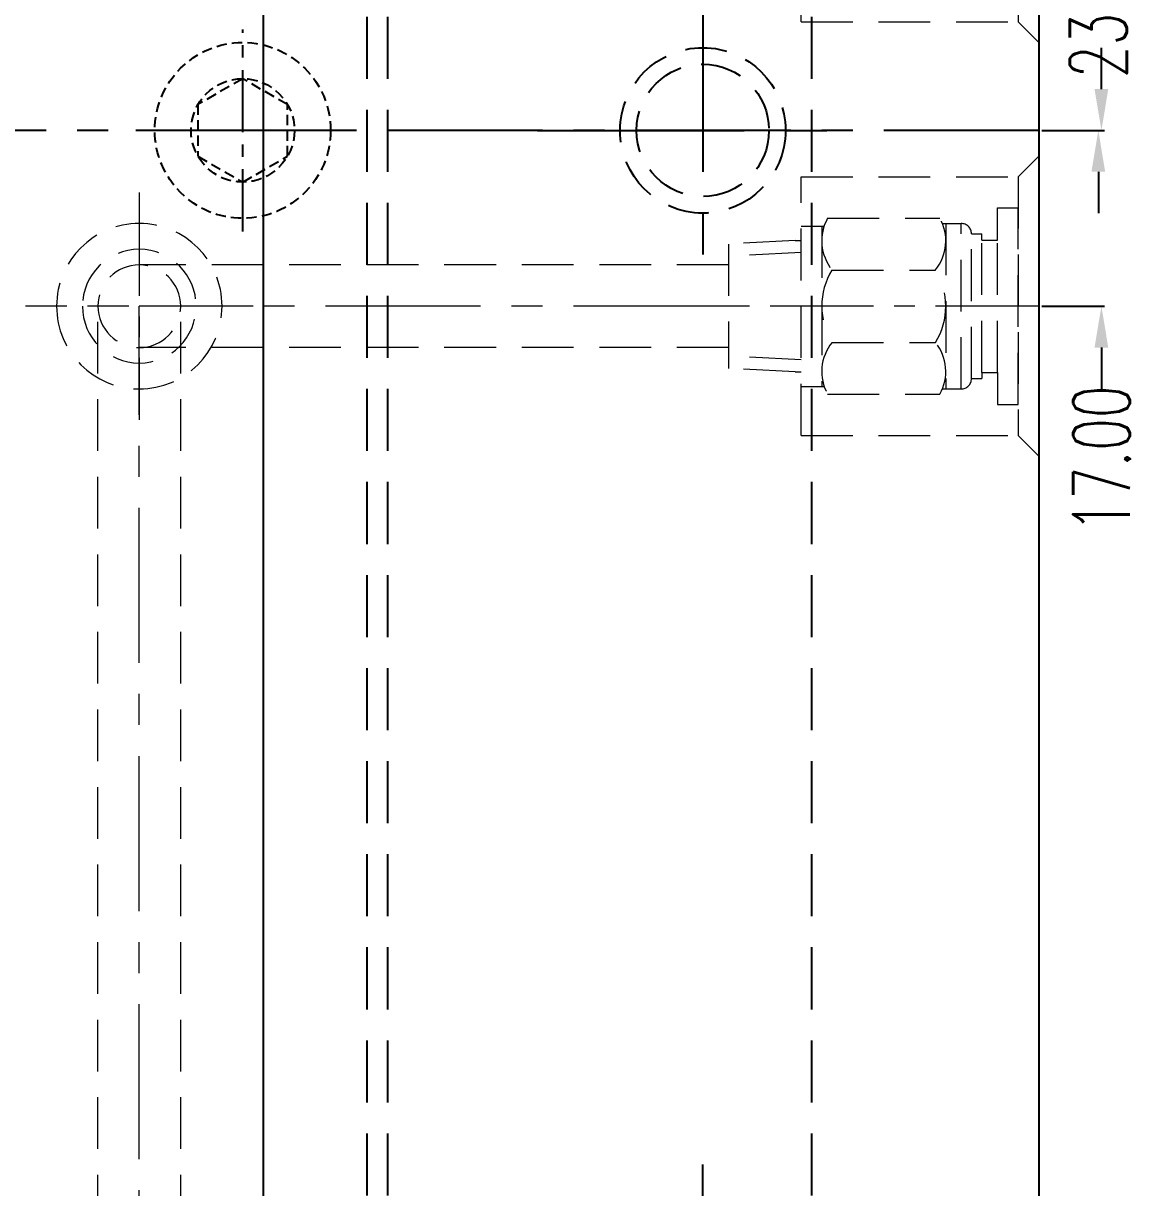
# Model space of a CAD drawing. Header units: millimetres. Extents: x 35888 to 37096, y -21952 to -21097.
# Drawn here: x 36558.7 to 36666.6, y -21449.6 to -21337 of the extents above; entities that cross this region are included whole.
import ezdxf

# ---------------------------------------------------------------- set-up
doc = ezdxf.new("R2010")
doc.units = ezdxf.units.MM
doc.header["$LTSCALE"] = 8
for name, pattern in [('CENTER', [2, 1.25, -0.25, 0.25, -0.25]), ('HIDDEN', [0.375, 0.25, -0.125]), ('HIDDEN2', [0.1875, 0.125, -0.0625])]:
    doc.linetypes.add(name, pattern=pattern)
doc.layers.get('DEFPOINTS').update_dxf_attribs({"color": 6})
for name, color, linetype in [('Cav-cor', 30, 'Continuous'), ('cen', 1, 'CENTER'), ('CL', 1, 'Continuous'), ('m', 144, 'HIDDEN2')]:
    doc.layers.add(name, color=color, linetype=linetype)
doc.layers.add('dim', color=3, linetype='Continuous', lineweight=15)
doc.layers.add('WR', color=122, linetype='HIDDEN', lineweight=18)
doc.styles.get("Standard").update_dxf_attribs({"font": 'txt.shx', "width": 0.67, "bigfont": 'chineset.shx'})
doc.dimstyles.new('ISO-25', dxfattribs={"dimtxt": 5.5, "dimasz": 4, "dimexe": 0.3, "dimexo": 0.3, "dimtad": 0, "dimzin": 1, "dimdsep": 46, "dimtxsty": 'Standard', "dimcen": 0, "dimclrd": 3, "dimclre": 3, "dimclrt": 7, "dimazin": 0, "dimtfac": 1, "dimtofl": 0, "dimtmove": 0, "dimatfit": 0, "dimfxl": 0, "dimarcsym": 0})

# ---------------------------------------------------------------- blocks, each defined once
blk = doc.blocks.new('10')
at = {"layer": 'cen', "ltscale": 0.6}
for p, q in [((0, 9.76), (0, -9.76)), ((-10.35, 0), (10.35, 0))]:
    blk.add_line(p, q, dxfattribs=at)
at = {"layer": 'm'}
blk.add_lwpolyline([(0, 5), (-4.33, 2.5), (-4.33, -2.5), (0, -5), (4.33, -2.5), (4.33, 2.5)], close=True, dxfattribs=at)
for radius in [8.5, 5]:
    blk.add_circle((0, 0), radius, dxfattribs=at)
blk = doc.blocks.new('20160904.091723')
at = {"layer": 'WR', "linetype": 'CENTER'}
blk.add_line((0, 11), (0, -11), dxfattribs=at)
at = {"layer": 'WR', "linetype": 'HIDDEN', "ltscale": 2}
blk.add_line((-11, 0), (11, 0), dxfattribs=at)
for radius in [8, 5.5, 4]:
    blk.add_circle((0, 0), radius, dxfattribs=at)
blk = doc.blocks.new('*D29442')
at = {"layer": 'DEFPOINTS', "color": 0}
for p in [(36656.95, -21324.37), (36662.7, -21324.37), (36656.95, -21347.37)]:
    blk.add_point(p, dxfattribs=at)
at = {"layer": 'dim', "color": 3, "lineweight": -2}
for p, q in [((36662.7, -21320.37), (36662.7, -21316.37)), ((36657.25, -21324.37), (36663, -21324.37)), ((36657.25, -21347.37), (36663, -21347.37)), ((36662.7, -21351.37), (36662.7, -21355.37))]:
    blk.add_line(p, q, dxfattribs=at)
at = {"layer": 'dim', "color": 3}
for points in [[(36662.03, -21320.37), (36663.36, -21320.37), (36662.7, -21324.37)], [(36663.36, -21351.37), (36662.03, -21351.37), (36662.7, -21347.37)]]:
    blk.add_solid(points, dxfattribs=at)
at = {"layer": 'dim', "color": 7, "insert": (36662.7, -21335.21), "char_height": 5.5, "attachment_point": 5, "rotation": 90}
blk.add_mtext('23.00', dxfattribs=at)
blk = doc.blocks.new('*D29483')
at = {"layer": 'DEFPOINTS', "color": 0}
for p in [(36656.95, -21347.37), (36656.95, -21364.37), (36663, -21364.37)]:
    blk.add_point(p, dxfattribs=at)
at = {"layer": 'dim', "color": 3, "lineweight": -2}
for p, q in [((36663, -21343.37), (36663, -21339.37)), ((36657.25, -21347.37), (36663.3, -21347.37)), ((36657.25, -21364.37), (36663.3, -21364.37)), ((36663, -21368.37), (36663, -21372.37))]:
    blk.add_line(p, q, dxfattribs=at)
at = {"layer": 'dim', "color": 3}
for points in [[(36662.33, -21343.37), (36663.66, -21343.37), (36663, -21347.37)], [(36663.66, -21368.37), (36662.33, -21368.37), (36663, -21364.37)]]:
    blk.add_solid(points, dxfattribs=at)
at = {"layer": 'dim', "color": 7, "insert": (36663, -21379.14), "char_height": 5.5, "attachment_point": 5, "rotation": 90}
blk.add_mtext('17.00', dxfattribs=at)
blk = doc.blocks.new('20160905.164151')
at = {"layer": 'WR', "linetype": 'HIDDEN', "ltscale": 2.5}
for p, q in [((-14.5, 0), (14.5, 0)), ((-12.5, -2), (-14.5, 0)), ((12.5, -2), (14.5, 0)), ((-12.5, -2), (12.5, -2)), ((-12.5, -23), (-12.5, -2)), ((9.5, -2), (-9.5, -2)), ((-9.5, -4.01), (-9.5, -2)), ((9.5, -4.01), (9.5, -2)), ((12.5, -23), (12.5, -2)), ((-6.4, -4.01), (-9.5, -4.01)), ((6.4, -4.01), (-6.4, -4.01)), ((-6.4, -5.51), (-6.4, -4.01)), ((6.4, -5.51), (6.4, -4.01)), ((6.4, -4.01), (9.5, -4.01)), ((-6.4, -5.51), (-7, -5.51)), ((-7, -6.51), (-7, -5.51)), ((-6.4, -5.51), (-7, -5.51)), ((6.4, -5.51), (-6.4, -5.51)), ((6.4, -5.51), (7, -5.51)), ((6.4, -5.51), (7, -5.51)), ((7, -6.51), (7, -5.51)), ((7, -6.51), (-7, -6.51)), ((8, -7.51), (-8, -7.51)), ((-8, -9.33), (-8, -7.51)), ((8, -9.33), (8, -7.51)), ((-8, -9), (8, -9)), ((-8.5, -20.43), (-8.5, -9.57)), ((-3.5, -20.01), (-3.5, -9.99)), ((3.5, -20.01), (3.5, -9.99)), ((8.5, -20.43), (8.5, -9.57)), ((-7.75, -23), (-7.75, -20.77)), ((-7.75, -21), (7.75, -21)), ((7.75, -23), (7.75, -20.77)), ((12.5, -23), (-12.5, -23)), ((-6.35, -23.56), (-6.35, -23)), ((-6.35, -23.56), (-6.01, -30)), ((-5.19, -23), (-4.82, -30)), ((5.19, -23), (4.82, -30)), ((6.35, -23.56), (6.01, -30)), ((6.35, -23.56), (6.35, -23)), ((-6.01, -30), (6.01, -30))]:
    blk.add_line(p, q, dxfattribs=at)
at = {"layer": 'WR', "linetype": 'CENTER'}
blk.add_line((0, 0), (0, -30), dxfattribs=at)
at = {"layer": 'WR', "linetype": 'HIDDEN', "ltscale": 2.5}
for centre, radius, start, end in [((-7, -7.51), 1, 90, 180), ((7, -7.51), 1, 0, 90), ((-6.32, -13.47), 4.47, 50.9817, 119.248), ((0, -15.66), 6.66, 58.3016, 121.6984), ((6.32, -13.47), 4.47, 60.752, 129.0183), ((-6.32, -16.53), 4.47, 240.752, 309.0183), ((0, -14.34), 6.66, 238.3016, 301.6984), ((6.32, -16.53), 4.47, 230.9817, 299.248)]:
    blk.add_arc(centre, radius, start, end, dxfattribs=at)

msp = doc.modelspace()

# ---------------------------------------------------------------- linework, layer by layer
at = {"color": 8, "linetype": 'HIDDEN', "ltscale": 3}
for p, q in [((36591.945, -21147.37), (36591.945, -21547.37)), ((36593.945, -21147.37), (36593.945, -21547.37)), ((36634.945, -21147.37), (36634.945, -21547.37))]:
    msp.add_line(p, q, dxfattribs=at)
msp.add_line((36656.945, -21150.37), (36656.945, -21544.37))
at = {"color": 8, "linetype": 'CENTER', "ltscale": 2}
for p, q in [((36624.445, -21331.37), (36624.445, -21363.37)), ((36608.445, -21347.37), (36640.445, -21347.37)), ((36624.445, -21475.37), (36624.445, -21443.37))]:
    msp.add_line(p, q, dxfattribs=at)
at = {"color": 8, "linetype": 'HIDDEN', "ltscale": 2}
for radius in [8, 6.4]:
    msp.add_circle((36624.445, -21347.37), radius, dxfattribs=at)
at = {"layer": 'Cav-cor', "color": 1}
msp.add_line((36581.945, -21484.87), (36581.945, -21209.87), dxfattribs=at)
at = {"layer": 'CL', "color": 7, "linetype": 'CENTER', "ltscale": 1.5}
msp.add_line((36656.945, -21347.37), (36306.945, -21347.37), dxfattribs=at)
at = {"layer": 'WR', "linetype": 'HIDDEN', "ltscale": 2.5}
for p, q in [((36626.945, -21360.37), (36569.945, -21360.37)), ((36565.945, -21475.87), (36565.945, -21364.37)), ((36573.945, -21475.87), (36573.945, -21364.37)), ((36626.945, -21368.37), (36569.945, -21368.37))]:
    msp.add_line(p, q, dxfattribs=at)
at = {"layer": 'WR', "linetype": 'CENTER', "ltscale": 1.5}
for p in [(36626.945, -21364.37), (36569.945, -21494.87)]:
    msp.add_line(p, (36569.945, -21364.37), dxfattribs=at)

# ---------------------------------------------------------------- block references
at = {"layer": 'dim', "rotation": 180}
msp.add_blockref('10', (36579.945, -21347.37), dxfattribs=at)
at = {"layer": 'WR', "rotation": -90}
for p in [(36656.945, -21324.37), (36656.945, -21364.37)]:
    msp.add_blockref('20160905.164151', p, dxfattribs=at)
at = {"layer": 'WR', "xscale": -1}
msp.add_blockref('20160904.091723', (36569.945, -21364.37), dxfattribs=at)

# ---------------------------------------------------------------- dimensions: what is measured, and where the dimension line sits
at = {"layer": 'dim'}
dim = msp.add_linear_dim(base=(36662.696, -21324.37), p1=(36656.945, -21347.37), p2=(36656.945, -21324.37), angle=90, dimstyle='ISO-25', dxfattribs=at)
dim.commit()
dim.dimension.update_dxf_attribs({"geometry": '*D29442', "text_midpoint": (36662.696, -21335.209), "dimtype": 160})
dim = msp.add_linear_dim(base=(36662.996, -21364.37), p1=(36656.945, -21347.37), p2=(36656.945, -21364.37), angle=90, dimstyle='ISO-25', dxfattribs=at)
dim.commit()
dim.dimension.update_dxf_attribs({"geometry": '*D29483', "text_midpoint": (36662.996, -21379.136)})

doc.saveas('drawing.dxf')
